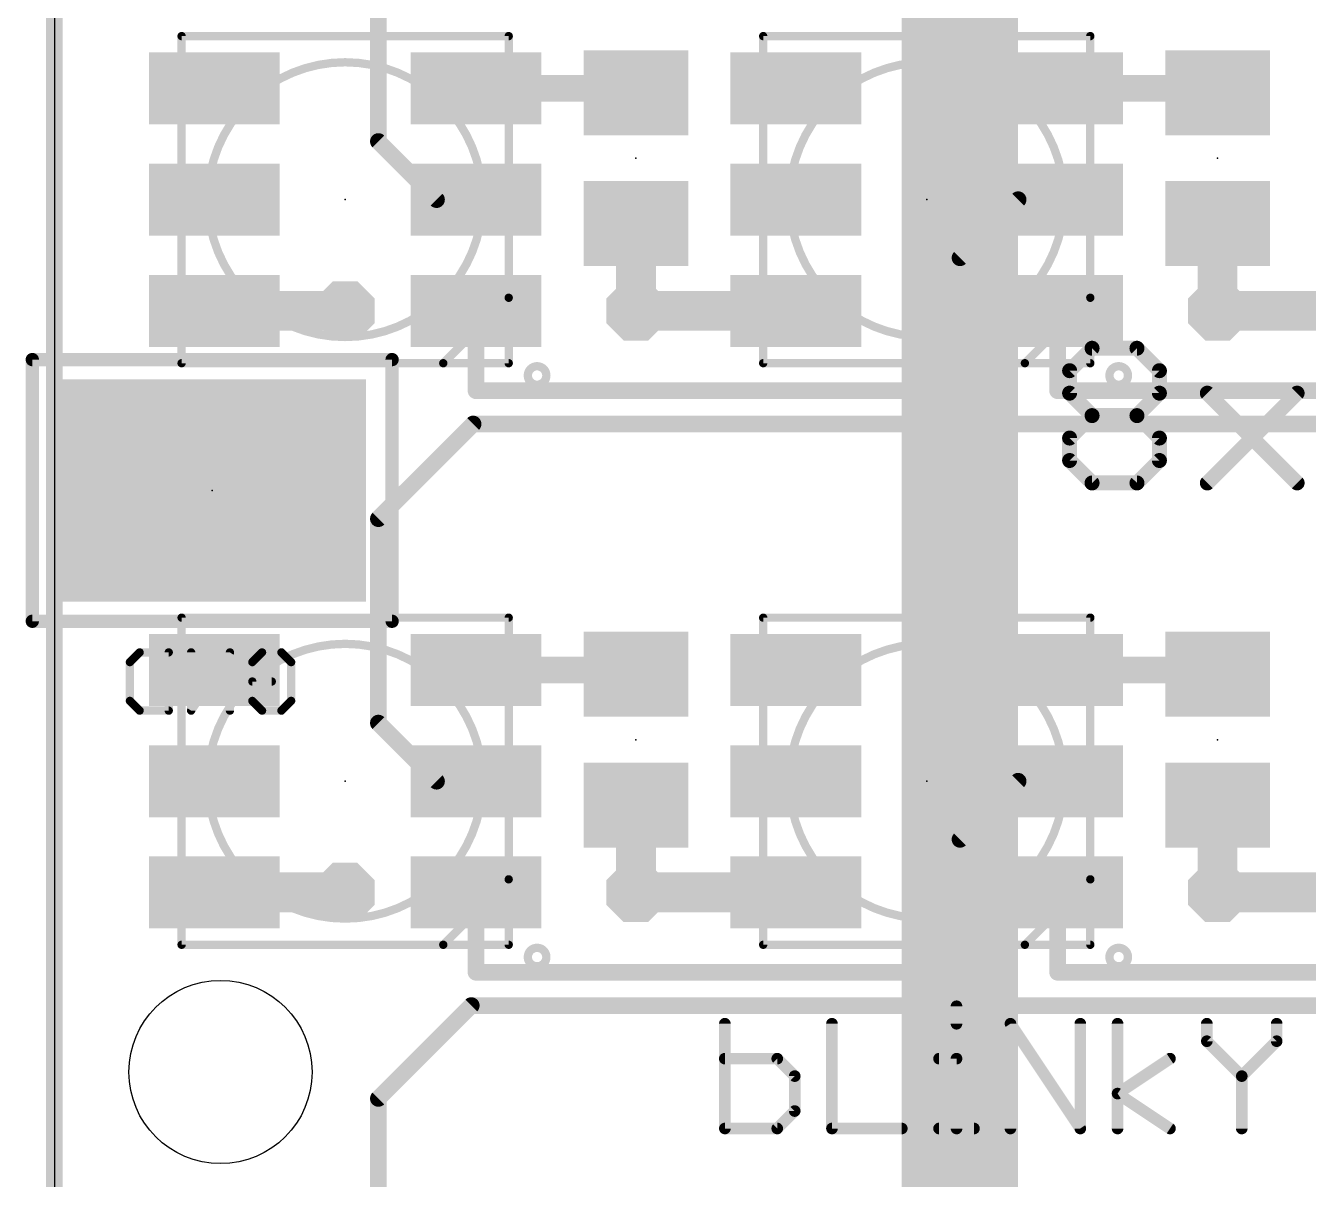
# Model space of a CAD drawing. Extents: x -36 to 36, y -36 to 36.
# Drawn here: x -36 to -16.39, y -19.42 to -1.79 of the extents above; entities that cross this region are included whole.
import ezdxf

# ---------------------------------------------------------------- set-up
doc = ezdxf.new("R2010")
doc.units = 0
for name, color, linetype in [('1', 12, 'CONTINUOUS'), ('16', 132, 'CONTINUOUS'), ('18', 4, 'CONTINUOUS'), ('20', 53, 'CONTINUOUS'), ('21', 40, 'CONTINUOUS'), ('22', 6, 'CONTINUOUS'), ('23', 53, 'CONTINUOUS'), ('24', 53, 'CONTINUOUS')]:
    doc.layers.add(name, color=color, linetype=linetype)

# ---------------------------------------------------------------- blocks, each defined once
blk = doc.blocks.new('RECT')
blk.add_solid([(-0.5, -0.5), (0.5, -0.5), (-0.5, 0.5), (0.5, 0.5)])
blk = doc.blocks.new('OCTAGONV')
at = {"const_width": 0.5}
blk.add_lwpolyline([(-0.25, -0.1036), (-0.25, 0.1036), (-0.1036, 0.25), (0.1036, 0.25), (0.25, 0.1036), (0.25, -0.1036), (0.1036, -0.25), (-0.1036, -0.25), (-0.25, -0.1036), (-0.25, 0.1036)], dxfattribs=at)
blk = doc.blocks.new('ROUNDV')
at = {"const_width": 0.5}
blk.add_lwpolyline([(0, -0.25, 1), (0, 0.25, 1), (0, -0.25)], format="xyb", dxfattribs=at)

msp = doc.modelspace()

# ---------------------------------------------------------------- linework, layer by layer
at = {"layer": '1'}
for points, const_width in [([(-35.56, 35.56), (-35.56, -35.56)], 0.254), ([(-30.607, -0.4039), (-30.607, -3.556)], 0.254), ([(-29.115, -2.745), (-26.67, -2.745)], 0.4064), ([(-26.67, -2.745), (-26.67, -2.81)], 0.4064), ([(-20.225, -2.745), (-17.78, -2.745)], 0.4064), ([(-17.78, -2.745), (-17.78, -2.81)], 0.4064), ([(-30.607, -3.556), (-29.718, -4.445)], 0.254), ([(-29.718, -4.445), (-29.115, -4.445)], 0.254), ([(-26.67, -4.81), (-26.67, -6.145)], 0.6096), ([(-20.828, -4.445), (-21.717, -5.334)], 0.254), ([(-20.225, -4.445), (-20.828, -4.445)], 0.254), ([(-17.78, -4.81), (-17.78, -6.145)], 0.6096), ([(-21.717, -5.334), (-21.717, -7.366)], 0.254), ([(-33.115, -6.145), (-31.115, -6.145)], 0.6096), ([(-26.67, -6.145), (-24.225, -6.145)], 0.6096), ([(-17.78, -6.145), (-15.335, -6.145)], 0.6096), ([(-29.115, -7.366), (-29.115, -6.145)], 0.254), ([(-20.225, -7.366), (-20.225, -6.145)], 0.254), ([(-21.717, -7.366), (-29.115, -7.366)], 0.254), ([(-12.827, -7.366), (-20.225, -7.366)], 0.254), ([(-29.159, -7.874), (-30.607, -9.322)], 0.254), ([(33.115, -7.874), (-29.159, -7.874)], 0.254), ([(-30.607, -9.322), (-30.607, -12.446)], 0.254), ([(-29.115, -11.635), (-26.67, -11.635)], 0.4064), ([(-26.67, -11.635), (-26.67, -11.7)], 0.4064), ([(-20.225, -11.635), (-17.78, -11.635)], 0.4064), ([(-17.78, -11.635), (-17.78, -11.7)], 0.4064), ([(-30.607, -12.446), (-29.718, -13.335)], 0.254), ([(-29.718, -13.335), (-29.115, -13.335)], 0.254), ([(-20.828, -13.335), (-21.717, -14.224)], 0.254), ([(-20.225, -13.335), (-20.828, -13.335)], 0.254), ([(-26.67, -13.7), (-26.67, -15.035)], 0.6096), ([(-17.78, -13.7), (-17.78, -15.035)], 0.6096), ([(-21.717, -14.224), (-21.717, -16.256)], 0.254), ([(-33.115, -15.035), (-31.115, -15.035)], 0.6096), ([(-26.67, -15.035), (-24.225, -15.035)], 0.6096), ([(-17.78, -15.035), (-15.335, -15.035)], 0.6096), ([(-29.115, -16.256), (-29.115, -15.035)], 0.254), ([(-20.225, -16.256), (-20.225, -15.035)], 0.254), ([(-21.717, -16.256), (-29.115, -16.256)], 0.254), ([(-12.827, -16.256), (-20.225, -16.256)], 0.254), ([(-29.1871, -16.764), (-30.607, -18.1839)], 0.254), ([(30.575, -16.764), (-29.1871, -16.764)], 0.254), ([(-30.607, -18.1839), (-30.607, -21.336)], 0.254)]:
    msp.add_lwpolyline(points, dxfattribs=dict(at, const_width=const_width))
for points, const_width in [([(-29.115, -2.6434, 1), (-29.115, -2.8466)], 0.2032), ([(-26.5684, -2.745, 1), (-26.7716, -2.745)], 0.2032), ([(-26.67, -2.8466, 1), (-26.67, -2.6434)], 0.2032), ([(-20.225, -2.6434, 1), (-20.225, -2.8466)], 0.2032), ([(-17.6784, -2.745, 1), (-17.8816, -2.745)], 0.2032), ([(-17.78, -2.8466, 1), (-17.78, -2.6434)], 0.2032), ([(-26.7716, -2.81, 1), (-26.5684, -2.81)], 0.2032), ([(-17.8816, -2.81, 1), (-17.6784, -2.81)], 0.2032), ([(-30.5621, -3.5111, 1), (-30.6519, -3.6009)], 0.127), ([(-30.6705, -3.556, 1), (-30.5435, -3.556)], 0.127), ([(-29.718, -4.3815, 1), (-29.718, -4.5085)], 0.127), ([(-29.7629, -4.4899, 1), (-29.6731, -4.4001)], 0.127), ([(-29.115, -4.5085, 1), (-29.115, -4.3815)], 0.127), ([(-26.5176, -4.81, 1), (-26.8224, -4.81)], 0.3048), ([(-20.828, -4.3815, 1), (-20.828, -4.5085)], 0.127), ([(-20.7831, -4.4899, 1), (-20.8729, -4.4001)], 0.127), ([(-20.225, -4.5085, 1), (-20.225, -4.3815)], 0.127), ([(-17.6276, -4.81, 1), (-17.9324, -4.81)], 0.3048), ([(-21.6535, -5.334, 1), (-21.7805, -5.334)], 0.127), ([(-21.7619, -5.2891, 1), (-21.6721, -5.3789)], 0.127), ([(-33.115, -5.9926, 1), (-33.115, -6.2974)], 0.3048), ([(-31.115, -6.2974, 1), (-31.115, -5.9926)], 0.3048), ([(-26.67, -5.9926, 1), (-26.67, -6.2974)], 0.3048), ([(-24.225, -6.2974, 1), (-24.225, -5.9926)], 0.3048), ([(-17.78, -5.9926, 1), (-17.78, -6.2974)], 0.3048), ([(-29.0515, -6.145, 1), (-29.1785, -6.145)], 0.127), ([(-26.8224, -6.145, 1), (-26.5176, -6.145)], 0.3048), ([(-20.1615, -6.145, 1), (-20.2885, -6.145)], 0.127), ([(-17.9324, -6.145, 1), (-17.6276, -6.145)], 0.3048), ([(-29.115, -7.3025, 1), (-29.115, -7.4295)], 0.127), ([(-21.717, -7.4295, 1), (-21.717, -7.3025)], 0.127), ([(-20.225, -7.3025, 1), (-20.225, -7.4295)], 0.127), ([(-29.1785, -7.366, 1), (-29.0515, -7.366)], 0.127), ([(-21.7805, -7.366, 1), (-21.6535, -7.366)], 0.127), ([(-20.2885, -7.366, 1), (-20.1615, -7.366)], 0.127), ([(-29.159, -7.8105, 1), (-29.159, -7.9375)], 0.127), ([(-29.1141, -7.9189, 1), (-29.2039, -7.8291)], 0.127), ([(-30.5435, -9.322, 1), (-30.6705, -9.322)], 0.127), ([(-30.6519, -9.2771, 1), (-30.5621, -9.3669)], 0.127), ([(-29.115, -11.5334, 1), (-29.115, -11.7366)], 0.2032), ([(-26.5684, -11.635, 1), (-26.7716, -11.635)], 0.2032), ([(-26.67, -11.7366, 1), (-26.67, -11.5334)], 0.2032), ([(-20.225, -11.5334, 1), (-20.225, -11.7366)], 0.2032), ([(-17.6784, -11.635, 1), (-17.8816, -11.635)], 0.2032), ([(-17.78, -11.7366, 1), (-17.78, -11.5334)], 0.2032), ([(-26.7716, -11.7, 1), (-26.5684, -11.7)], 0.2032), ([(-17.8816, -11.7, 1), (-17.6784, -11.7)], 0.2032), ([(-30.5621, -12.4011, 1), (-30.6519, -12.4909)], 0.127), ([(-30.6705, -12.446, 1), (-30.5435, -12.446)], 0.127), ([(-29.718, -13.2715, 1), (-29.718, -13.3985)], 0.127), ([(-29.7629, -13.3799, 1), (-29.6731, -13.2901)], 0.127), ([(-29.115, -13.3985, 1), (-29.115, -13.2715)], 0.127), ([(-20.828, -13.2715, 1), (-20.828, -13.3985)], 0.127), ([(-20.7831, -13.3799, 1), (-20.8729, -13.2901)], 0.127), ([(-20.225, -13.3985, 1), (-20.225, -13.2715)], 0.127), ([(-26.5176, -13.7, 1), (-26.8224, -13.7)], 0.3048), ([(-17.6276, -13.7, 1), (-17.9324, -13.7)], 0.3048), ([(-21.6535, -14.224, 1), (-21.7805, -14.224)], 0.127), ([(-21.7619, -14.1791, 1), (-21.6721, -14.2689)], 0.127), ([(-33.115, -14.8826, 1), (-33.115, -15.1874)], 0.3048), ([(-31.115, -15.1874, 1), (-31.115, -14.8826)], 0.3048), ([(-26.67, -14.8826, 1), (-26.67, -15.1874)], 0.3048), ([(-26.8224, -15.035, 1), (-26.5176, -15.035)], 0.3048), ([(-24.225, -15.1874, 1), (-24.225, -14.8826)], 0.3048), ([(-17.78, -14.8826, 1), (-17.78, -15.1874)], 0.3048), ([(-17.9324, -15.035, 1), (-17.6276, -15.035)], 0.3048), ([(-29.0515, -15.035, 1), (-29.1785, -15.035)], 0.127), ([(-20.1615, -15.035, 1), (-20.2885, -15.035)], 0.127), ([(-29.115, -16.1925, 1), (-29.115, -16.3195)], 0.127), ([(-29.1785, -16.256, 1), (-29.0515, -16.256)], 0.127), ([(-21.7805, -16.256, 1), (-21.6535, -16.256)], 0.127), ([(-21.717, -16.3195, 1), (-21.717, -16.1925)], 0.127), ([(-20.225, -16.1925, 1), (-20.225, -16.3195)], 0.127), ([(-20.2885, -16.256, 1), (-20.1615, -16.256)], 0.127), ([(-29.1871, -16.7005, 1), (-29.1871, -16.8275)], 0.127), ([(-29.1422, -16.8089, 1), (-29.232, -16.7191)], 0.127), ([(-30.5435, -18.1839, 1), (-30.6705, -18.1839)], 0.127), ([(-30.6519, -18.139, 1), (-30.5621, -18.2288)], 0.127)]:
    msp.add_lwpolyline(points, format="xyb", dxfattribs=dict(at, const_width=const_width))
at = {"layer": '16'}
for points, const_width in [([(-35.56, 35.56), (-35.56, -35.56)], 0.254), ([(-21.717, -9.398), (-21.717, -0.381)], 1.778), ([(-21.717, -18.034), (-21.717, -9.398)], 1.778), ([(-21.717, -18.034), (-21.717, -27.305)], 1.778)]:
    msp.add_lwpolyline(points, dxfattribs=dict(at, const_width=const_width))
at = {"layer": '16', "const_width": 0.889}
for points in [[(-21.2725, -9.398, 1), (-22.1615, -9.398)], [(-22.1615, -9.398, 1), (-21.2725, -9.398)], [(-21.2725, -18.034, 1), (-22.1615, -18.034)], [(-22.1615, -18.034, 1), (-21.2725, -18.034)]]:
    msp.add_lwpolyline(points, format="xyb", dxfattribs=at)
at = {"layer": '20'}
msp.add_line((-35.56, 35.56), (-35.56, -35.56), dxfattribs=at)
msp.add_circle((-33.02, -17.78), 1.4, dxfattribs=at)
at = {"layer": '21'}
for points, const_width in [([(-33.5832, -1.945, 1), (-33.6468, -1.945)], 0.0635), ([(-33.615, -1.9133, 1), (-33.615, -1.9768)], 0.0635), ([(-28.5833, -1.945, 1), (-28.6468, -1.945)], 0.0635), ([(-28.615, -1.9768, 1), (-28.615, -1.9133)], 0.0635), ([(-24.6933, -1.945, 1), (-24.7568, -1.945)], 0.0635), ([(-24.725, -1.9133, 1), (-24.725, -1.9768)], 0.0635), ([(-19.6933, -1.945, 1), (-19.7568, -1.945)], 0.0635), ([(-19.725, -1.9768, 1), (-19.725, -1.9133)], 0.0635), ([(-31.115, -6.545, 1), (-31.115, -2.345, 1), (-31.115, -6.545)], 0.127), ([(-22.225, -6.545, 1), (-22.225, -2.345, 1), (-22.225, -6.545)], 0.127), ([(-28.5833, -5.945, 1), (-28.6468, -5.945)], 0.0635), ([(-28.5925, -5.9675, 1), (-28.6375, -5.9225)], 0.0635), ([(-19.6933, -5.945, 1), (-19.7568, -5.945)], 0.0635), ([(-19.7025, -5.9675, 1), (-19.7475, -5.9225)], 0.0635), ([(-28.6468, -5.945, 1), (-28.5833, -5.945)], 0.0635), ([(-19.7568, -5.945, 1), (-19.6933, -5.945)], 0.0635), ([(-33.6468, -6.945, 1), (-33.5832, -6.945)], 0.0635), ([(-33.615, -6.9133, 1), (-33.615, -6.9768)], 0.0635), ([(-29.6375, -6.9225, 1), (-29.5925, -6.9675)], 0.0635), ([(-29.615, -6.9133, 1), (-29.615, -6.9768)], 0.0635), ([(-29.615, -6.9768, 1), (-29.615, -6.9133)], 0.0635), ([(-28.6468, -6.945, 1), (-28.5833, -6.945)], 0.0635), ([(-28.615, -6.9768, 1), (-28.615, -6.9133)], 0.0635), ([(-28.181, -7.2744, 1), (-28.181, -6.9916, 1), (-28.181, -7.2744)], 0.127), ([(-24.725, -6.9133, 1), (-24.725, -6.9768)], 0.0635), ([(-24.7568, -6.945, 1), (-24.6933, -6.945)], 0.0635), ([(-20.7475, -6.9225, 1), (-20.7025, -6.9675)], 0.0635), ([(-20.725, -6.9133, 1), (-20.725, -6.9768)], 0.0635), ([(-20.725, -6.9768, 1), (-20.725, -6.9133)], 0.0635), ([(-19.7568, -6.945, 1), (-19.6933, -6.945)], 0.0635), ([(-19.725, -6.9768, 1), (-19.725, -6.9133)], 0.0635), ([(-19.291, -7.2744, 1), (-19.291, -6.9916, 1), (-19.291, -7.2744)], 0.127), ([(-33.5832, -10.835, 1), (-33.6468, -10.835)], 0.0635), ([(-33.615, -10.8033, 1), (-33.615, -10.8668)], 0.0635), ([(-28.5833, -10.835, 1), (-28.6468, -10.835)], 0.0635), ([(-28.615, -10.8668, 1), (-28.615, -10.8033)], 0.0635), ([(-24.725, -10.8033, 1), (-24.725, -10.8668)], 0.0635), ([(-24.6933, -10.835, 1), (-24.7568, -10.835)], 0.0635), ([(-19.6933, -10.835, 1), (-19.7568, -10.835)], 0.0635), ([(-19.725, -10.8668, 1), (-19.725, -10.8033)], 0.0635), ([(-31.115, -15.435, 1), (-31.115, -11.235, 1), (-31.115, -15.435)], 0.127), ([(-22.225, -15.435, 1), (-22.225, -11.235, 1), (-22.225, -15.435)], 0.127), ([(-28.5833, -14.835, 1), (-28.6468, -14.835)], 0.0635), ([(-28.6468, -14.835, 1), (-28.5833, -14.835)], 0.0635), ([(-28.5925, -14.8575, 1), (-28.6375, -14.8125)], 0.0635), ([(-19.6933, -14.835, 1), (-19.7568, -14.835)], 0.0635), ([(-19.7568, -14.835, 1), (-19.6933, -14.835)], 0.0635), ([(-19.7025, -14.8575, 1), (-19.7475, -14.8125)], 0.0635), ([(-33.6468, -15.835, 1), (-33.5832, -15.835)], 0.0635), ([(-33.615, -15.8033, 1), (-33.615, -15.8668)], 0.0635), ([(-29.6375, -15.8125, 1), (-29.5925, -15.8575)], 0.0635), ([(-29.615, -15.8033, 1), (-29.615, -15.8668)], 0.0635), ([(-29.615, -15.8668, 1), (-29.615, -15.8033)], 0.0635), ([(-28.6468, -15.835, 1), (-28.5833, -15.835)], 0.0635), ([(-28.615, -15.8668, 1), (-28.615, -15.8033)], 0.0635), ([(-28.181, -16.1644, 1), (-28.181, -15.8816, 1), (-28.181, -16.1644)], 0.127), ([(-24.725, -15.8033, 1), (-24.725, -15.8668)], 0.0635), ([(-24.7568, -15.835, 1), (-24.6933, -15.835)], 0.0635), ([(-20.7475, -15.8125, 1), (-20.7025, -15.8575)], 0.0635), ([(-20.725, -15.8033, 1), (-20.725, -15.8668)], 0.0635), ([(-20.725, -15.8668, 1), (-20.725, -15.8033)], 0.0635), ([(-19.7568, -15.835, 1), (-19.6933, -15.835)], 0.0635), ([(-19.725, -15.8668, 1), (-19.725, -15.8033)], 0.0635), ([(-19.291, -16.1644, 1), (-19.291, -15.8816, 1), (-19.291, -16.1644)], 0.127), ([(-21.7254, -16.7751, 1), (-21.8143, -16.7751)], 0.0889), ([(-25.2666, -17.042, 1), (-25.3556, -17.042)], 0.0889), ([(-23.6295, -17.042, 1), (-23.7184, -17.042)], 0.0889), ([(-21.8143, -17.042, 1), (-21.7254, -17.042)], 0.0889), ([(-20.9009, -17.042, 1), (-20.9898, -17.042)], 0.0889), ([(-20.9084, -17.0174, 1), (-20.9823, -17.0667)], 0.0889), ([(-19.8332, -17.042, 1), (-19.9221, -17.042)], 0.0889), ([(-19.2637, -17.042, 1), (-19.3526, -17.042)], 0.0889), ([(-17.8994, -17.042, 1), (-17.9883, -17.042)], 0.0889), ([(-16.8317, -17.042, 1), (-16.9206, -17.042)], 0.0889), ([(-17.9125, -17.2775, 1), (-17.9753, -17.3404)], 0.0889), ([(-16.8448, -17.3404, 1), (-16.9076, -17.2775)], 0.0889), ([(-17.9883, -17.309, 1), (-17.8994, -17.309)], 0.0889), ([(-16.9206, -17.309, 1), (-16.8317, -17.309)], 0.0889), ([(-25.3111, -17.5314, 1), (-25.3111, -17.6203)], 0.0889), ([(-24.4789, -17.5445, 1), (-24.5417, -17.6073)], 0.0889), ([(-24.5103, -17.6203, 1), (-24.5103, -17.5314)], 0.0889), ([(-22.0368, -17.5314, 1), (-22.0368, -17.6203)], 0.0889), ([(-21.7254, -17.5759, 1), (-21.8143, -17.5759)], 0.0889), ([(-21.7699, -17.6203, 1), (-21.7699, -17.5314)], 0.0889), ([(-18.4828, -17.6129, 1), (-18.5321, -17.5389)], 0.0889), ([(-24.1989, -17.8428, 1), (-24.2878, -17.8428)], 0.0889), ([(-24.2748, -17.8742, 1), (-24.212, -17.8114)], 0.0889), ([(-17.3656, -17.8428, 1), (-17.4545, -17.8428)], 0.0889), ([(-17.4415, -17.8114, 1), (-17.3786, -17.8742)], 0.0889), ([(-17.4415, -17.8742, 1), (-17.3786, -17.8114)], 0.0889), ([(-19.2835, -18.0728, 1), (-19.3329, -18.1467)], 0.0889), ([(-19.3329, -18.0728, 1), (-19.2835, -18.1467)], 0.0889), ([(-24.2878, -18.3767, 1), (-24.1989, -18.3767)], 0.0889), ([(-24.212, -18.4081, 1), (-24.2748, -18.3452)], 0.0889), ([(-25.3111, -18.5991, 1), (-25.3111, -18.6881)], 0.0889), ([(-25.3556, -18.6436, 1), (-25.2666, -18.6436)], 0.0889), ([(-24.5417, -18.6122, 1), (-24.4789, -18.675)], 0.0889), ([(-24.5103, -18.6881, 1), (-24.5103, -18.5991)], 0.0889), ([(-23.6739, -18.5991, 1), (-23.6739, -18.6881)], 0.0889), ([(-23.7184, -18.6436, 1), (-23.6295, -18.6436)], 0.0889), ([(-22.6062, -18.6881, 1), (-22.6062, -18.5991)], 0.0889), ([(-22.0368, -18.5991, 1), (-22.0368, -18.6881)], 0.0889), ([(-21.8143, -18.6436, 1), (-21.7254, -18.6436)], 0.0889), ([(-21.5029, -18.6881, 1), (-21.5029, -18.5991)], 0.0889), ([(-20.9898, -18.6436, 1), (-20.9009, -18.6436)], 0.0889), ([(-19.9221, -18.6436, 1), (-19.8332, -18.6436)], 0.0889), ([(-19.9146, -18.6683, 1), (-19.8407, -18.6189)], 0.0889), ([(-19.3526, -18.6436, 1), (-19.2637, -18.6436)], 0.0889), ([(-18.5321, -18.6806, 1), (-18.4828, -18.6066)], 0.0889), ([(-17.4545, -18.6436, 1), (-17.3656, -18.6436)], 0.0889)]:
    msp.add_lwpolyline(points, format="xyb", dxfattribs=dict(at, const_width=const_width))
for points, const_width in [([(-33.615, -1.945), (-28.615, -1.945)], 0.127), ([(-33.615, -6.945), (-33.615, -1.945)], 0.127), ([(-28.615, -1.945), (-28.615, -5.945)], 0.127), ([(-24.725, -1.945), (-19.725, -1.945)], 0.127), ([(-24.725, -6.945), (-24.725, -1.945)], 0.127), ([(-19.725, -1.945), (-19.725, -5.945)], 0.127), ([(-29.615, -6.945), (-28.615, -5.945)], 0.127), ([(-28.615, -5.945), (-28.615, -6.945)], 0.127), ([(-20.725, -6.945), (-19.725, -5.945)], 0.127), ([(-19.725, -5.945), (-19.725, -6.945)], 0.127), ([(-29.615, -6.945), (-33.615, -6.945)], 0.127), ([(-28.615, -6.945), (-29.615, -6.945)], 0.127), ([(-20.725, -6.945), (-24.725, -6.945)], 0.127), ([(-19.725, -6.945), (-20.725, -6.945)], 0.127), ([(-33.615, -10.835), (-28.615, -10.835)], 0.127), ([(-33.615, -15.835), (-33.615, -10.835)], 0.127), ([(-28.615, -10.835), (-28.615, -14.835)], 0.127), ([(-24.725, -10.835), (-19.725, -10.835)], 0.127), ([(-24.725, -15.835), (-24.725, -10.835)], 0.127), ([(-19.725, -10.835), (-19.725, -14.835)], 0.127), ([(-29.615, -15.835), (-28.615, -14.835)], 0.127), ([(-28.615, -14.835), (-28.615, -15.835)], 0.127), ([(-20.725, -15.835), (-19.725, -14.835)], 0.127), ([(-19.725, -14.835), (-19.725, -15.835)], 0.127), ([(-29.615, -15.835), (-33.615, -15.835)], 0.127), ([(-28.615, -15.835), (-29.615, -15.835)], 0.127), ([(-20.725, -15.835), (-24.725, -15.835)], 0.127), ([(-19.725, -15.835), (-20.725, -15.835)], 0.127), ([(-21.7699, -16.7751), (-21.7699, -17.042)], 0.1778), ([(-25.3111, -17.042), (-25.3111, -18.6436)], 0.1778), ([(-23.6739, -17.042), (-23.6739, -18.6436)], 0.1778), ([(-20.9454, -18.6436), (-20.9454, -17.042)], 0.1778), ([(-20.9454, -17.042), (-19.8776, -18.6436)], 0.1778), ([(-19.8776, -18.6436), (-19.8776, -17.042)], 0.1778), ([(-19.3082, -18.6436), (-19.3082, -17.042)], 0.1778), ([(-17.9439, -17.042), (-17.9439, -17.309)], 0.1778), ([(-16.8762, -17.309), (-16.8762, -17.042)], 0.1778), ([(-17.9439, -17.309), (-17.41, -17.8428)], 0.1778), ([(-17.41, -17.8428), (-16.8762, -17.309)], 0.1778), ([(-24.5103, -17.5759), (-25.3111, -17.5759)], 0.1778), ([(-24.2434, -17.8428), (-24.5103, -17.5759)], 0.1778), ([(-22.0368, -17.5759), (-21.7699, -17.5759)], 0.1778), ([(-21.7699, -17.5759), (-21.7699, -18.6436)], 0.1778), ([(-19.3082, -18.1097), (-18.5074, -17.5759)], 0.1778), ([(-24.2434, -18.3767), (-24.2434, -17.8428)], 0.1778), ([(-17.41, -17.8428), (-17.41, -18.6436)], 0.1778), ([(-18.5074, -18.6436), (-19.3082, -18.1097)], 0.1778), ([(-24.5103, -18.6436), (-24.2434, -18.3767)], 0.1778), ([(-25.3111, -18.6436), (-24.5103, -18.6436)], 0.1778), ([(-23.6739, -18.6436), (-22.6062, -18.6436)], 0.1778), ([(-22.0368, -18.6436), (-21.5029, -18.6436)], 0.1778)]:
    msp.add_lwpolyline(points, dxfattribs=dict(at, const_width=const_width))
at = {"layer": '22'}
for points, const_width in [([(-19.6982, -6.7165), (-20.0414, -7.0597)], 0.2286), ([(-19.0118, -6.7165), (-19.6982, -6.7165)], 0.2286), ([(-18.6686, -7.0597), (-19.0118, -6.7165)], 0.2286), ([(-30.397, -6.89), (-35.897, -6.89)], 0.2032), ([(-35.897, -6.89), (-35.897, -10.89)], 0.2032), ([(-30.397, -10.89), (-30.397, -6.89)], 0.2032), ([(-20.0414, -7.0597), (-20.0414, -7.4029)], 0.2286), ([(-18.6686, -7.4029), (-18.6686, -7.0597)], 0.2286), ([(-20.0414, -7.4029), (-19.6982, -7.7461)], 0.2286), ([(-19.0118, -7.7461), (-18.6686, -7.4029)], 0.2286), ([(-16.5637, -7.4029), (-17.9365, -8.7757)], 0.2286), ([(-16.5637, -8.7757), (-17.9365, -7.4029)], 0.2286), ([(-19.6982, -7.7461), (-20.0414, -8.0893)], 0.2286), ([(-19.0118, -7.7461), (-19.6982, -7.7461)], 0.2286), ([(-18.6686, -8.0893), (-19.0118, -7.7461)], 0.2286), ([(-20.0414, -8.0893), (-20.0414, -8.4325)], 0.2286), ([(-18.6686, -8.4325), (-18.6686, -8.0893)], 0.2286), ([(-20.0414, -8.4325), (-19.6982, -8.7757)], 0.2286), ([(-19.0118, -8.7757), (-18.6686, -8.4325)], 0.2286), ([(-19.6982, -8.7757), (-19.0118, -8.7757)], 0.2286), ([(-35.897, -10.89), (-30.397, -10.89)], 0.2032), ([(-34.4047, -11.514), (-34.2564, -11.3657)], 0.127), ([(-34.2564, -11.3657), (-33.8115, -11.3657)], 0.127), ([(-33.8115, -11.3657), (-33.8115, -12.2555)], 0.127), ([(-32.876, -11.3657), (-33.4692, -12.2555)], 0.127), ([(-33.4692, -12.2555), (-33.4692, -11.3657)], 0.127), ([(-32.876, -12.2555), (-32.876, -11.3657)], 0.127), ([(-32.5337, -11.514), (-32.3854, -11.3657)], 0.127), ([(-32.3854, -11.3657), (-32.0888, -11.3657)], 0.127), ([(-32.0888, -11.3657), (-31.9405, -11.514)], 0.127), ([(-34.4047, -12.1072), (-34.4047, -11.514)], 0.127), ([(-31.9405, -11.514), (-31.9405, -12.1072)], 0.127), ([(-32.5337, -12.1072), (-32.5337, -11.8106)], 0.127), ([(-32.5337, -11.8106), (-32.2371, -11.8106)], 0.127), ([(-34.2564, -12.2555), (-34.4047, -12.1072)], 0.127), ([(-32.3854, -12.2555), (-32.5337, -12.1072)], 0.127), ([(-31.9405, -12.1072), (-32.0888, -12.2555)], 0.127), ([(-33.8115, -12.2555), (-34.2564, -12.2555)], 0.127), ([(-32.0888, -12.2555), (-32.3854, -12.2555)], 0.127)]:
    msp.add_lwpolyline(points, dxfattribs=dict(at, const_width=const_width))
for points, const_width in [([(-19.6982, -6.6594, 1), (-19.6982, -6.7737)], 0.1143), ([(-19.6578, -6.757, 1), (-19.7386, -6.6761)], 0.1143), ([(-18.9714, -6.6761, 1), (-19.0523, -6.757)], 0.1143), ([(-19.0118, -6.7737, 1), (-19.0118, -6.6594)], 0.1143), ([(-35.897, -6.8392, 1), (-35.897, -6.9408)], 0.1016), ([(-35.8462, -6.89, 1), (-35.9478, -6.89)], 0.1016), ([(-30.3462, -6.89, 1), (-30.4478, -6.89)], 0.1016), ([(-30.397, -6.9408, 1), (-30.397, -6.8392)], 0.1016), ([(-19.9843, -7.0597, 1), (-20.0986, -7.0597)], 0.1143), ([(-20.0818, -7.0193, 1), (-20.001, -7.1001)], 0.1143), ([(-18.6115, -7.0597, 1), (-18.7258, -7.0597)], 0.1143), ([(-18.7091, -7.1001, 1), (-18.6282, -7.0193)], 0.1143), ([(-20.0986, -7.4029, 1), (-19.9843, -7.4029)], 0.1143), ([(-20.001, -7.3625, 1), (-20.0818, -7.4433)], 0.1143), ([(-18.7258, -7.4029, 1), (-18.6115, -7.4029)], 0.1143), ([(-18.6282, -7.4433, 1), (-18.7091, -7.3625)], 0.1143), ([(-17.8961, -7.3625, 1), (-17.9769, -7.4433)], 0.1143), ([(-16.5233, -7.4433, 1), (-16.6041, -7.3625)], 0.1143), ([(-19.6982, -7.689, 1), (-19.6982, -7.8033)], 0.1143), ([(-19.6578, -7.7865, 1), (-19.7386, -7.7057)], 0.1143), ([(-18.9714, -7.7057, 1), (-19.0523, -7.7865)], 0.1143), ([(-19.0118, -7.8033, 1), (-19.0118, -7.689)], 0.1143), ([(-19.7386, -7.7865, 1), (-19.6578, -7.7057)], 0.1143), ([(-19.0523, -7.7057, 1), (-18.9714, -7.7865)], 0.1143), ([(-19.9843, -8.0893, 1), (-20.0986, -8.0893)], 0.1143), ([(-20.0818, -8.0489, 1), (-20.001, -8.1297)], 0.1143), ([(-18.6115, -8.0893, 1), (-18.7258, -8.0893)], 0.1143), ([(-18.7091, -8.1297, 1), (-18.6282, -8.0489)], 0.1143), ([(-20.0986, -8.4325, 1), (-19.9843, -8.4325)], 0.1143), ([(-20.001, -8.3921, 1), (-20.0818, -8.4729)], 0.1143), ([(-18.7258, -8.4325, 1), (-18.6115, -8.4325)], 0.1143), ([(-18.6282, -8.4729, 1), (-18.7091, -8.3921)], 0.1143), ([(-19.6982, -8.7186, 1), (-19.6982, -8.8329)], 0.1143), ([(-19.7386, -8.8161, 1), (-19.6578, -8.7353)], 0.1143), ([(-19.0523, -8.7353, 1), (-18.9714, -8.8161)], 0.1143), ([(-19.0118, -8.8329, 1), (-19.0118, -8.7186)], 0.1143), ([(-17.9769, -8.7353, 1), (-17.8961, -8.8161)], 0.1143), ([(-16.6041, -8.8161, 1), (-16.5233, -8.7353)], 0.1143), ([(-35.897, -10.8392, 1), (-35.897, -10.9408)], 0.1016), ([(-35.9478, -10.89, 1), (-35.8462, -10.89)], 0.1016), ([(-30.4478, -10.89, 1), (-30.3462, -10.89)], 0.1016), ([(-30.397, -10.9408, 1), (-30.397, -10.8392)], 0.1016), ([(-34.2564, -11.334, 1), (-34.2564, -11.3975)], 0.0635), ([(-34.234, -11.3882, 1), (-34.2789, -11.3433)], 0.0635), ([(-33.7798, -11.3657, 1), (-33.8433, -11.3657)], 0.0635), ([(-33.8115, -11.3975, 1), (-33.8115, -11.334)], 0.0635), ([(-33.4374, -11.3657, 1), (-33.5009, -11.3657)], 0.0635), ([(-32.8443, -11.3657, 1), (-32.9078, -11.3657)], 0.0635), ([(-32.8496, -11.3834, 1), (-32.9024, -11.3481)], 0.0635), ([(-32.3854, -11.334, 1), (-32.3854, -11.3975)], 0.0635), ([(-32.3629, -11.3882, 1), (-32.4078, -11.3433)], 0.0635), ([(-32.0663, -11.3433, 1), (-32.1112, -11.3882)], 0.0635), ([(-32.0888, -11.3975, 1), (-32.0888, -11.334)], 0.0635), ([(-34.373, -11.514, 1), (-34.4365, -11.514)], 0.0635), ([(-34.4272, -11.4916, 1), (-34.3823, -11.5365)], 0.0635), ([(-32.5561, -11.4916, 1), (-32.5112, -11.5365)], 0.0635), ([(-31.9088, -11.514, 1), (-31.9722, -11.514)], 0.0635), ([(-31.963, -11.5365, 1), (-31.918, -11.4916)], 0.0635), ([(-32.5337, -11.7789, 1), (-32.5337, -11.8424)], 0.0635), ([(-32.5019, -11.8106, 1), (-32.5654, -11.8106)], 0.0635), ([(-32.2371, -11.8424, 1), (-32.2371, -11.7789)], 0.0635), ([(-34.4365, -12.1072, 1), (-34.373, -12.1072)], 0.0635), ([(-34.3823, -12.0848, 1), (-34.4272, -12.1297)], 0.0635), ([(-32.5112, -12.0848, 1), (-32.5561, -12.1297)], 0.0635), ([(-32.5654, -12.1072, 1), (-32.5019, -12.1072)], 0.0635), ([(-31.9722, -12.1072, 1), (-31.9088, -12.1072)], 0.0635), ([(-31.918, -12.1297, 1), (-31.963, -12.0848)], 0.0635), ([(-34.2564, -12.2238, 1), (-34.2564, -12.2873)], 0.0635), ([(-34.2789, -12.278, 1), (-34.234, -12.233)], 0.0635), ([(-33.8433, -12.2555, 1), (-33.7798, -12.2555)], 0.0635), ([(-33.8115, -12.2873, 1), (-33.8115, -12.2238)], 0.0635), ([(-33.4956, -12.2379, 1), (-33.4428, -12.2731)], 0.0635), ([(-33.5009, -12.2555, 1), (-33.4374, -12.2555)], 0.0635), ([(-32.9078, -12.2555, 1), (-32.8443, -12.2555)], 0.0635), ([(-32.3854, -12.2238, 1), (-32.3854, -12.2873)], 0.0635), ([(-32.4078, -12.278, 1), (-32.3629, -12.233)], 0.0635), ([(-32.1112, -12.233, 1), (-32.0663, -12.278)], 0.0635), ([(-32.0888, -12.2873, 1), (-32.0888, -12.2238)], 0.0635)]:
    msp.add_lwpolyline(points, format="xyb", dxfattribs=dict(at, const_width=const_width))
at = {"layer": '23'}
for p in [(-26.67, -3.81), (-17.78, -3.81), (-31.115, -4.445), (-22.225, -4.445), (-26.67, -12.7), (-17.78, -12.7), (-31.115, -13.335), (-22.225, -13.335)]:
    msp.add_point(p, dxfattribs=at)
at = {"layer": '24'}
msp.add_point((-33.147, -8.89), dxfattribs=at)

# ---------------------------------------------------------------- block references
at = {"layer": '1', "xscale": 2, "yscale": 1.1}
for p in [(-33.115, -2.745), (-29.115, -2.745), (-24.225, -2.745), (-20.225, -2.745), (-33.115, -4.445), (-29.115, -4.445), (-24.225, -4.445), (-20.225, -4.445), (-33.115, -6.145), (-29.115, -6.145), (-24.225, -6.145), (-20.225, -6.145), (-33.115, -11.635), (-29.115, -11.635), (-24.225, -11.635), (-20.225, -11.635), (-33.115, -13.335), (-29.115, -13.335), (-24.225, -13.335), (-20.225, -13.335), (-33.115, -15.035), (-29.115, -15.035), (-24.225, -15.035), (-20.225, -15.035)]:
    msp.add_blockref('RECT', p, dxfattribs=at)
at = {"layer": '1', "xscale": 1.3, "yscale": 1.6, "rotation": 270}
for p in [(-26.67, -2.81), (-17.78, -2.81), (-26.67, -4.81), (-17.78, -4.81), (-26.67, -11.7), (-17.78, -11.7), (-26.67, -13.7), (-17.78, -13.7)]:
    msp.add_blockref('RECT', p, dxfattribs=at)
at = {"layer": '16', "xscale": 4.7, "yscale": 3.4, "rotation": 180}
msp.add_blockref('RECT', (-33.147, -8.89), dxfattribs=at)
at = {"layer": '18', "xscale": 0.9064, "yscale": 0.9064}
for name, p in [('OCTAGONV', (-31.115, -6.145)), ('OCTAGONV', (-31.115, -6.145)), ('OCTAGONV', (-26.67, -6.145)), ('OCTAGONV', (-26.67, -6.145)), ('OCTAGONV', (-17.78, -6.145)), ('OCTAGONV', (-17.78, -6.145)), ('ROUNDV', (-21.717, -9.398)), ('ROUNDV', (-21.717, -9.398)), ('OCTAGONV', (-31.115, -15.035)), ('OCTAGONV', (-31.115, -15.035)), ('OCTAGONV', (-26.67, -15.035)), ('OCTAGONV', (-26.67, -15.035)), ('OCTAGONV', (-17.78, -15.035)), ('OCTAGONV', (-17.78, -15.035)), ('ROUNDV', (-21.717, -18.034)), ('ROUNDV', (-21.717, -18.034))]:
    msp.add_blockref(name, p, dxfattribs=at)

doc.saveas('drawing.dxf')
